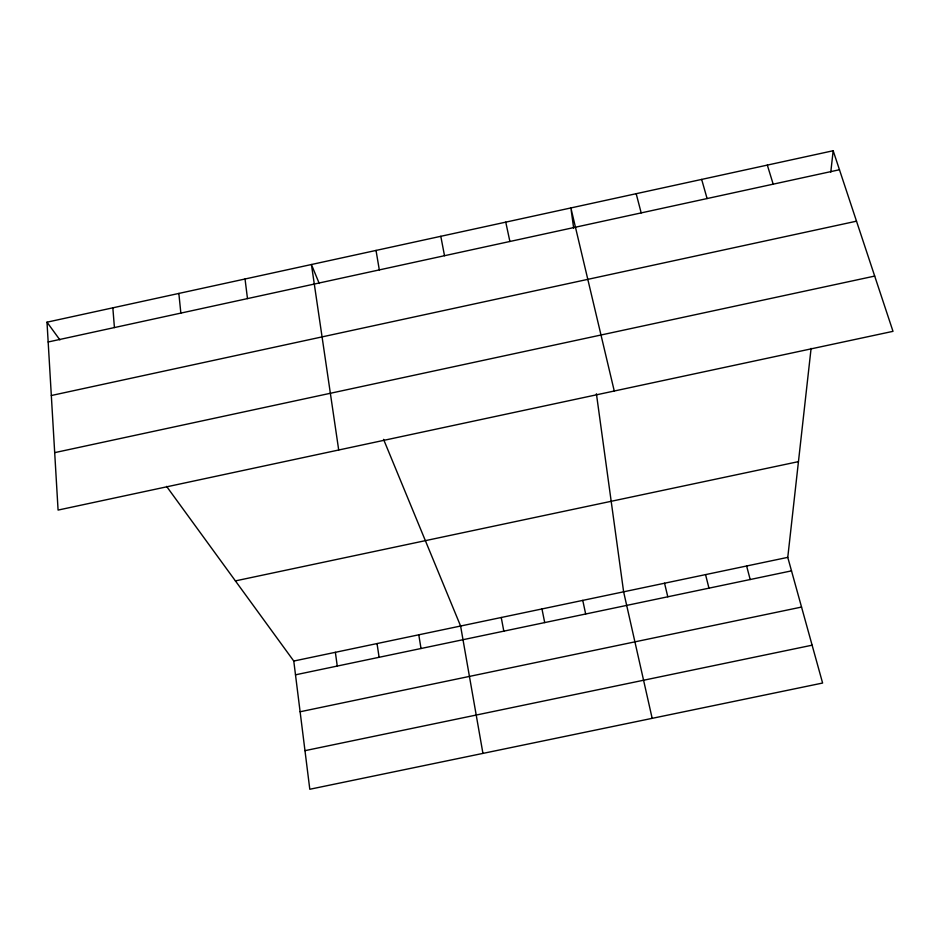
<?xml version="1.0" encoding="UTF-8"?>
<svg xmlns="http://www.w3.org/2000/svg" width="940" height="940" viewBox="0 0 940 940"><rect width="100%" height="100%" fill="white"/><g stroke="black" fill="none" stroke-linecap="round" stroke-linejoin="round"><path stroke-width="1.41" d="M166.58 486.38L293.774 661.043L309.801 789.259L822.606 683.039L787.767 557.361L811.091 348.387M830.784 172.102L833.169 150.741L47 322.185L58.08 510.079L893 331.338L833.169 150.741M48.163 341.984L839.467 169.741M51.324 395.517L856.505 221.182M54.696 452.634L874.693 276.078M235.411 580.897L798.448 461.634M293.774 661.043L787.767 557.361M295.501 674.814L791.504 570.862M300.118 711.768L801.538 607.064M304.983 750.661L812.113 645.192M47 322.185L59.89 339.892M319.248 283.492L311.422 264.516L338.706 450.002M383.567 439.368L460.6 626.028L482.937 753.398M767.322 165.099L773.185 184.17M701.663 179.411L707.091 198.552M746.618 565.986L750.191 579.522M636.18 193.699L641.186 212.898M705.552 574.61L708.96 588.158M664.557 583.211L667.788 596.783M614.266 391.005L570.886 207.94L573.659 228.114M652.172 718.348L623.62 591.801L596.418 393.789M505.755 222.134L509.891 241.474M582.765 600.378L585.667 613.996M541.969 608.944L544.707 622.586M440.801 236.304L444.514 255.715M501.243 617.486L503.816 631.151M376.024 250.428L379.314 269.897M418.782 634.806L421.014 648.506M377.034 643.559L379.102 657.295M335.369 652.301L337.26 666.061M245.035 278.992L247.479 298.591M178.847 293.433L180.856 313.102M112.835 307.827L114.421 327.555"/></g></svg>
